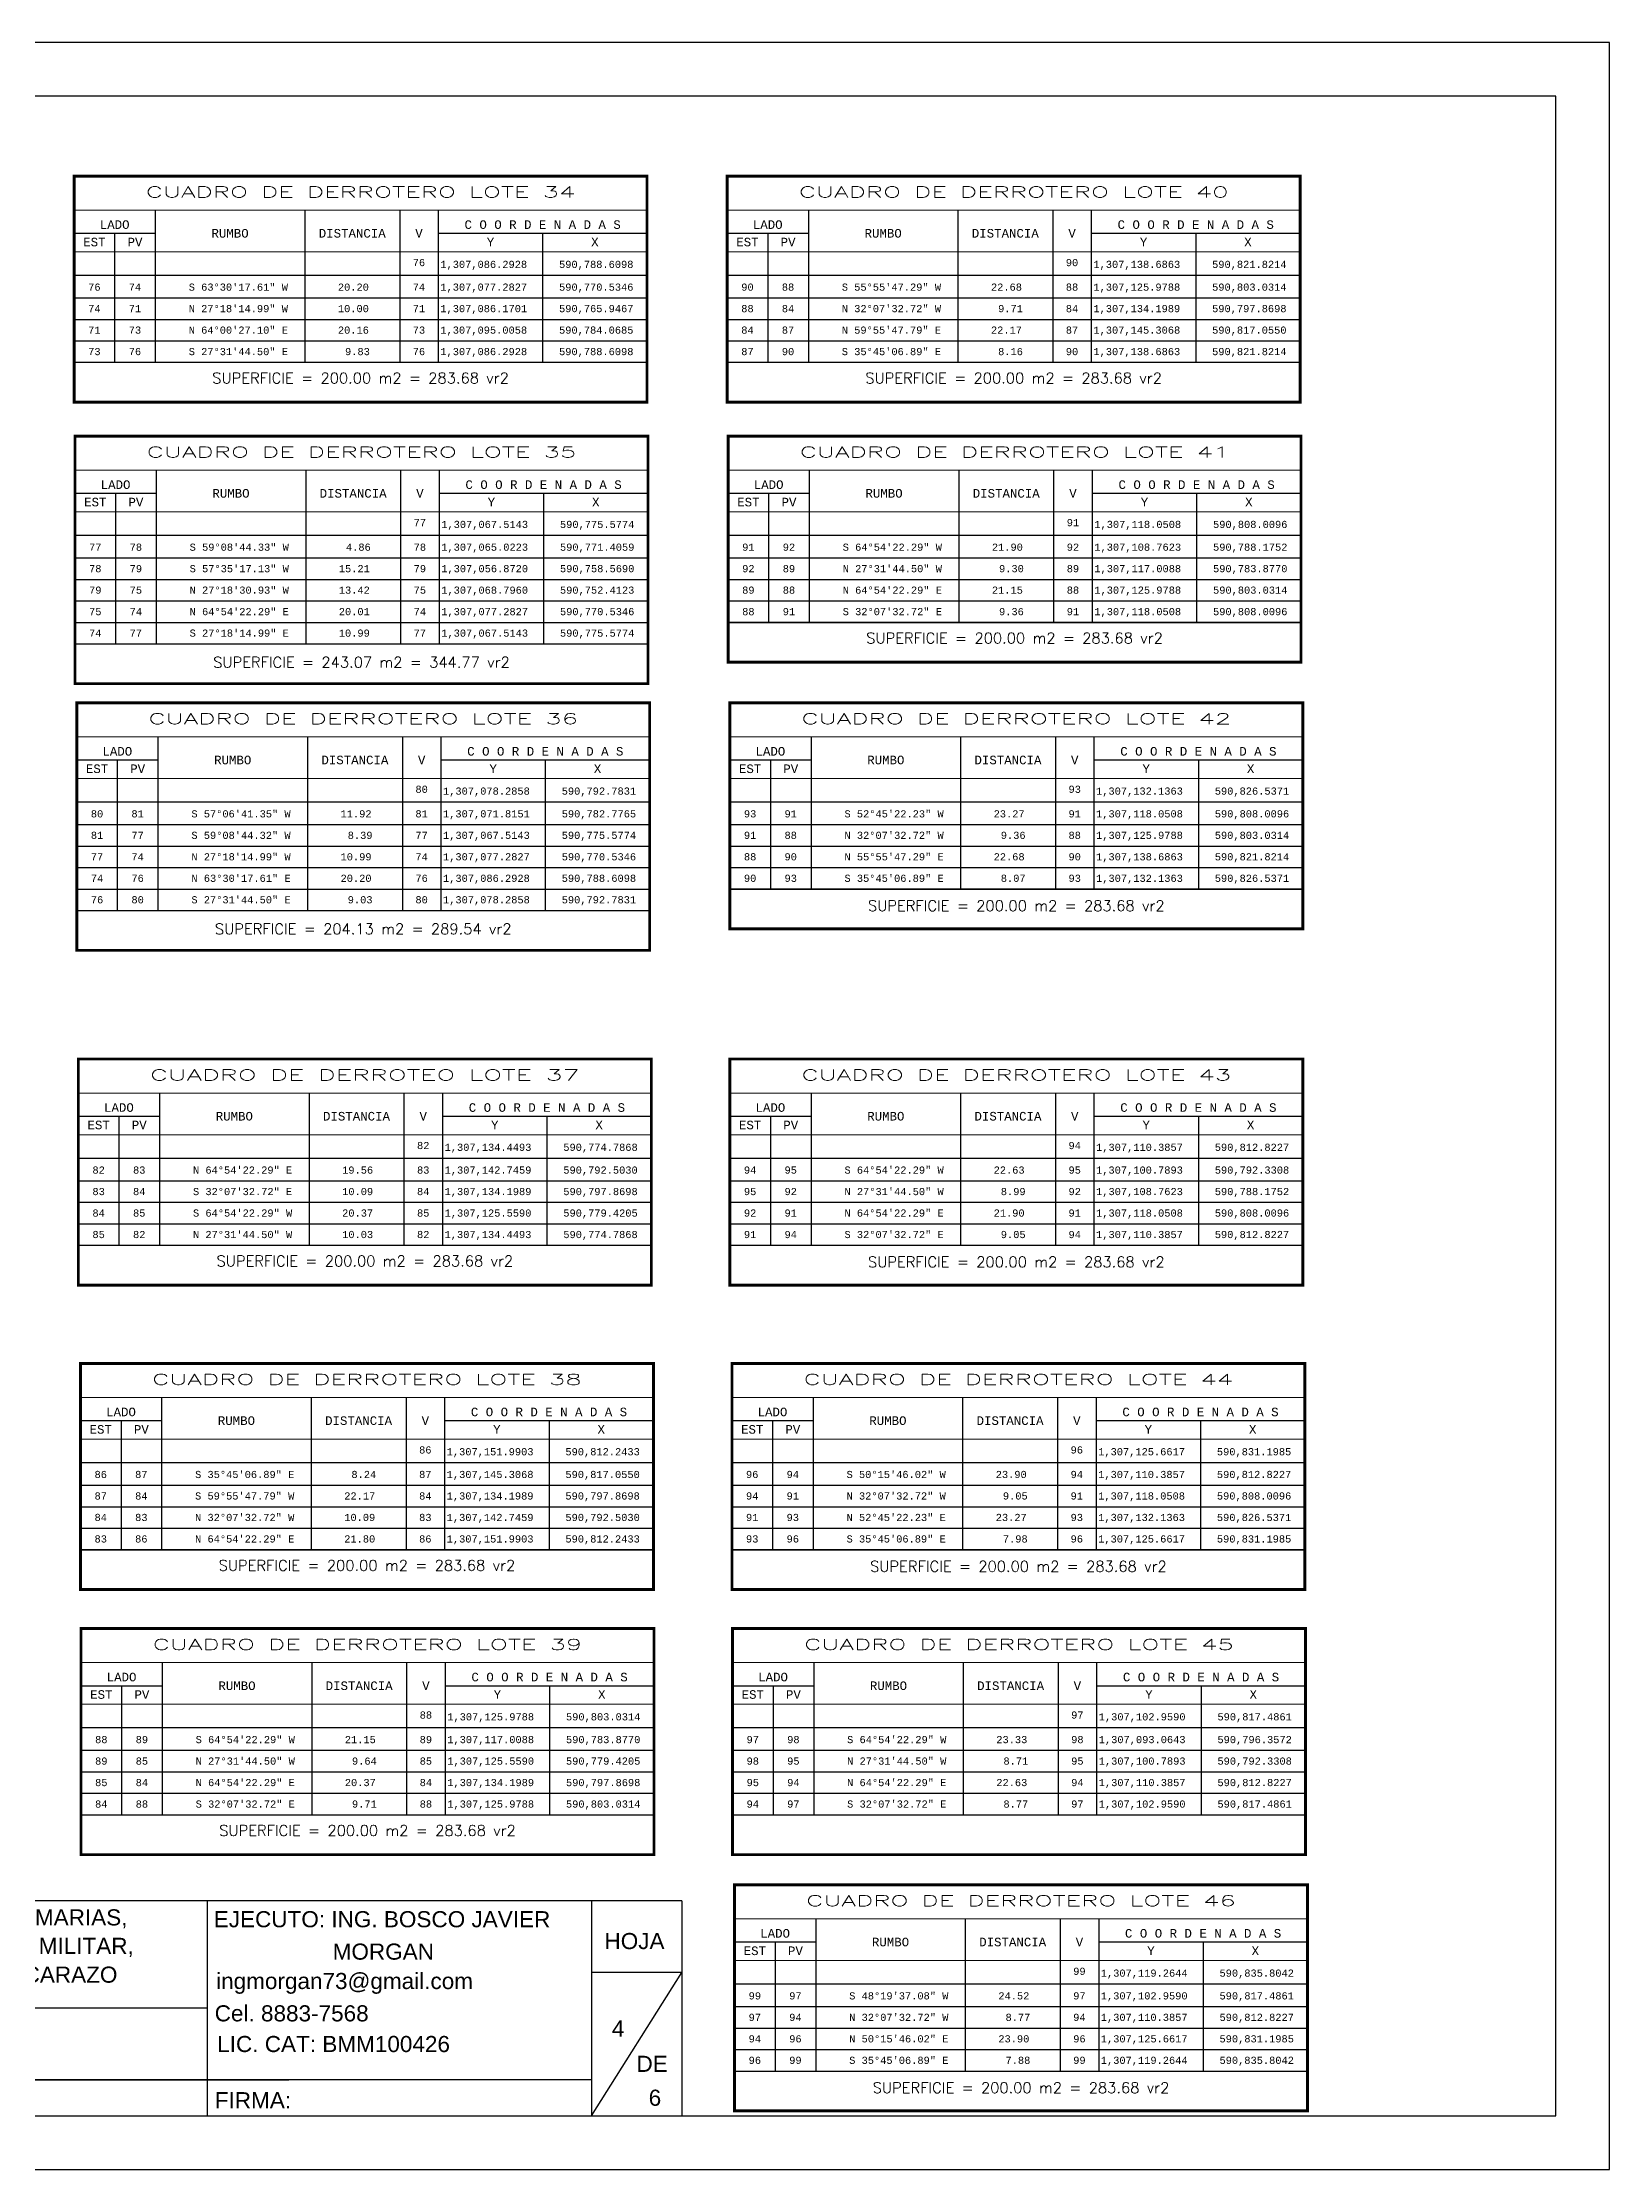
# Model space of a CAD drawing. Header units: millimetres. Extents: x 590482 to 595025, y 1306677 to 1308289.
# Drawn here: x 592711 to 593148, y 1306821 to 1307415 of the extents above; entities that cross this region are included whole.
import ezdxf
from ezdxf.enums import TextEntityAlignment as Align

# ---------------------------------------------------------------- set-up
doc = ezdxf.new("R2010")
doc.units = ezdxf.units.MM
for name, color, linetype in [('CAJETIN', 5, 'Continuous'), ('CIRCULO', 1, 'Continuous'), ('CVL_CUADCON', 1, 'Continuous'), ('CVL_CUADCON_LIN', 8, 'Continuous'), ('CVL_CUADCON_TIT', 1, 'Continuous'), ('CVL_CUADCON_TX', 2, 'Continuous'), ('poligono', 4, 'Continuous'), ('TEXTO 3', 2, 'Continuous')]:
    doc.layers.add(name, color=color, linetype=linetype)
doc.styles.add('HUECA1', font='hueca1.shx')
doc.styles.add('MONOTXT4', font='monotxt4.shx')
doc.styles.add('ROTULOS PI', font='arial.ttf', dxfattribs={"height": 3.5})

msp = doc.modelspace()

# ---------------------------------------------------------------- linework, layer by layer
msp.add_lwpolyline([(593148.302, 1307414.857), (592307.302, 1307414.857), (592307.302, 1306820.857), (593148.302, 1306820.857)], close=True)
at = {"layer": 'CAJETIN'}
msp.add_lwpolyline([(593133.302, 1307399.857), (592322.302, 1307399.857), (592322.302, 1306835.857), (593133.302, 1306835.857)], close=True, dxfattribs=at)
at = {"layer": 'CIRCULO'}
for p, q in [((592889.336, 1306875.857), (592864.137, 1306875.857)), ((592864.137, 1306835.857), (592889.336, 1306875.857)), ((592756.818, 1306865.857), (592571.87, 1306865.857)), ((592322.91, 1306845.857), (592779.591, 1306845.857)), ((592779.591, 1306845.857), (592397.367, 1306845.857)), ((592864.137, 1306845.857), (592779.591, 1306845.857))]:
    msp.add_line(p, q, dxfattribs=at)
at = {"layer": 'CVL_CUADCON', "color": 1, "linetype": 'Continuous', "const_width": 0.8, "flags": 128}
for points in [[(592719.684, 1307377.548), (592879.63, 1307377.548), (592879.63, 1307314.414), (592719.684, 1307314.414)], [(592902.001, 1307377.548), (593061.947, 1307377.548), (593061.947, 1307314.414), (592902.001, 1307314.414)], [(592719.939, 1307304.924), (592879.885, 1307304.924), (592879.885, 1307235.79), (592719.939, 1307235.79)], [(592902.256, 1307304.924), (593062.202, 1307304.924), (593062.202, 1307241.79), (592902.256, 1307241.79)], [(592720.429, 1307230.45), (592880.375, 1307230.45), (592880.375, 1307161.316), (592720.429, 1307161.316)], [(592902.746, 1307230.45), (593062.692, 1307230.45), (593062.692, 1307167.316), (592902.746, 1307167.316)], [(592720.873, 1307130.965), (592880.819, 1307130.965), (592880.819, 1307067.831), (592720.873, 1307067.831)], [(592902.746, 1307130.965), (593062.692, 1307130.965), (593062.692, 1307067.831), (592902.746, 1307067.831)], [(592721.458, 1307045.949), (592881.404, 1307045.949), (592881.404, 1306982.815), (592721.458, 1306982.815)], [(592903.331, 1307045.949), (593063.277, 1307045.949), (593063.277, 1306982.815), (592903.331, 1306982.815)], [(592721.616, 1306971.911), (592881.562, 1306971.911), (592881.562, 1306908.777), (592721.616, 1306908.777)], [(592903.489, 1306971.911), (593063.435, 1306971.911), (593063.435, 1306908.777), (592903.489, 1306908.777)], [(592904.063, 1306900.338), (593064.009, 1306900.338), (593064.009, 1306837.204), (592904.063, 1306837.204)]]:
    msp.add_lwpolyline(points, close=True, dxfattribs=at)
at = {"layer": 'CVL_CUADCON', "color": 1, "linetype": 'Continuous', "const_width": 0.3, "flags": 128}
for points in [[(592719.684, 1307368.05), (592879.63, 1307368.05)], [(592902.001, 1307368.05), (593061.947, 1307368.05)], [(592719.684, 1307356.414), (592879.63, 1307356.414)], [(592902.001, 1307356.414), (593061.947, 1307356.414)], [(592719.684, 1307325.548), (592879.63, 1307325.548)], [(592902.001, 1307325.548), (593061.947, 1307325.548)], [(592719.939, 1307295.426), (592879.885, 1307295.426)], [(592902.256, 1307295.426), (593062.202, 1307295.426)], [(592719.939, 1307283.79), (592879.885, 1307283.79)], [(592902.256, 1307283.79), (593062.202, 1307283.79)], [(592902.256, 1307252.924), (593062.202, 1307252.924)], [(592719.939, 1307246.924), (592879.885, 1307246.924)], [(592720.429, 1307220.952), (592880.375, 1307220.952)], [(592902.746, 1307220.952), (593062.692, 1307220.952)], [(592720.429, 1307209.316), (592880.375, 1307209.316)], [(592902.746, 1307209.316), (593062.692, 1307209.316)], [(592902.746, 1307178.45), (593062.692, 1307178.45)], [(592720.429, 1307172.45), (592880.375, 1307172.45)], [(592720.873, 1307121.467), (592880.819, 1307121.467)], [(592902.746, 1307121.467), (593062.692, 1307121.467)], [(592720.873, 1307109.831), (592880.819, 1307109.831)], [(592902.746, 1307109.831), (593062.692, 1307109.831)], [(592720.873, 1307078.965), (592880.819, 1307078.965)], [(592902.746, 1307078.965), (593062.692, 1307078.965)], [(592721.458, 1307036.451), (592881.404, 1307036.451)], [(592903.331, 1307036.451), (593063.277, 1307036.451)], [(592721.458, 1307024.815), (592881.404, 1307024.815)], [(592903.331, 1307024.815), (593063.277, 1307024.815)], [(592721.458, 1306993.949), (592881.404, 1306993.949)], [(592903.331, 1306993.949), (593063.277, 1306993.949)], [(592721.616, 1306962.413), (592881.562, 1306962.413)], [(592903.489, 1306962.413), (593063.435, 1306962.413)], [(592721.616, 1306950.777), (592881.562, 1306950.777)], [(592903.489, 1306950.777), (593063.435, 1306950.777)], [(592721.616, 1306919.911), (592881.562, 1306919.911)], [(592903.489, 1306919.911), (593063.435, 1306919.911)], [(592904.063, 1306890.84), (593064.009, 1306890.84)], [(592904.063, 1306879.204), (593064.009, 1306879.204)], [(592904.063, 1306848.338), (593064.009, 1306848.338)]]:
    msp.add_lwpolyline(points, dxfattribs=at)
at = {"layer": 'CVL_CUADCON_LIN', "color": 8, "linetype": 'Continuous'}
for p, q in [((592742.342, 1307368.05), (592742.342, 1307325.548)), ((592784.084, 1307368.05), (592784.084, 1307325.548)), ((592810.57, 1307368.05), (592810.57, 1307325.548)), ((592821.342, 1307368.05), (592821.342, 1307325.548)), ((592924.659, 1307368.05), (592924.659, 1307325.548)), ((592966.401, 1307368.05), (592966.401, 1307325.548)), ((592992.887, 1307368.05), (592992.887, 1307325.548)), ((593003.659, 1307368.05), (593003.659, 1307325.548)), ((592719.684, 1307361.594), (592742.342, 1307361.594)), ((592731.004, 1307361.594), (592731.004, 1307325.548)), ((592821.342, 1307361.594), (592879.63, 1307361.594)), ((592850.486, 1307361.594), (592850.486, 1307325.548)), ((592902.001, 1307361.594), (592924.659, 1307361.594)), ((592913.321, 1307361.594), (592913.321, 1307325.548)), ((593003.659, 1307361.594), (593061.947, 1307361.594)), ((593032.803, 1307361.594), (593032.803, 1307325.548)), ((592719.684, 1307349.904), (592879.63, 1307349.904)), ((592902.001, 1307349.904), (593061.947, 1307349.904)), ((592719.684, 1307343.548), (592879.63, 1307343.548)), ((592902.001, 1307343.548), (593061.947, 1307343.548)), ((592719.684, 1307337.548), (592879.63, 1307337.548)), ((592902.001, 1307337.548), (593061.947, 1307337.548)), ((592719.684, 1307331.548), (592879.63, 1307331.548)), ((592902.001, 1307331.548), (593061.947, 1307331.548)), ((592719.684, 1307325.548), (592879.63, 1307325.548)), ((592902.001, 1307325.548), (593061.947, 1307325.548)), ((592742.597, 1307295.426), (592742.597, 1307246.924)), ((592784.339, 1307295.426), (592784.339, 1307246.924)), ((592810.825, 1307295.426), (592810.825, 1307246.924)), ((592821.597, 1307295.426), (592821.597, 1307246.924)), ((592924.914, 1307295.426), (592924.914, 1307252.924)), ((592966.656, 1307295.426), (592966.656, 1307252.924)), ((592993.142, 1307295.426), (592993.142, 1307252.924)), ((593003.914, 1307295.426), (593003.914, 1307252.924)), ((592719.939, 1307288.97), (592742.597, 1307288.97)), ((592731.259, 1307288.97), (592731.259, 1307246.924)), ((592821.597, 1307288.97), (592879.885, 1307288.97)), ((592850.741, 1307288.97), (592850.741, 1307246.924)), ((592902.256, 1307288.97), (592924.914, 1307288.97)), ((592913.576, 1307288.97), (592913.576, 1307252.924)), ((593003.914, 1307288.97), (593062.202, 1307288.97)), ((593033.058, 1307288.97), (593033.058, 1307252.924)), ((592719.939, 1307277.28), (592879.885, 1307277.28)), ((592902.256, 1307277.28), (593062.202, 1307277.28)), ((592719.939, 1307270.924), (592879.885, 1307270.924)), ((592902.256, 1307270.924), (593062.202, 1307270.924)), ((592719.939, 1307264.924), (592879.885, 1307264.924)), ((592902.256, 1307264.924), (593062.202, 1307264.924)), ((592719.939, 1307258.924), (592879.885, 1307258.924)), ((592902.256, 1307258.924), (593062.202, 1307258.924)), ((592719.939, 1307252.924), (592879.885, 1307252.924)), ((592902.256, 1307252.924), (593062.202, 1307252.924)), ((592719.939, 1307246.924), (592879.885, 1307246.924)), ((592743.087, 1307220.952), (592743.087, 1307172.45)), ((592784.829, 1307220.952), (592784.829, 1307172.45)), ((592811.315, 1307220.952), (592811.315, 1307172.45)), ((592822.087, 1307220.952), (592822.087, 1307172.45)), ((592925.404, 1307220.952), (592925.404, 1307178.45)), ((592967.146, 1307220.952), (592967.146, 1307178.45)), ((592993.632, 1307220.952), (592993.632, 1307178.45)), ((593004.404, 1307220.952), (593004.404, 1307178.45)), ((592720.429, 1307214.496), (592743.087, 1307214.496)), ((592731.749, 1307214.496), (592731.749, 1307172.45)), ((592822.087, 1307214.496), (592880.375, 1307214.496)), ((592851.231, 1307214.496), (592851.231, 1307172.45)), ((592902.746, 1307214.496), (592925.404, 1307214.496)), ((592914.066, 1307214.496), (592914.066, 1307178.45)), ((593004.404, 1307214.496), (593062.692, 1307214.496)), ((593033.548, 1307214.496), (593033.548, 1307178.45)), ((592720.429, 1307202.806), (592880.375, 1307202.806)), ((592902.746, 1307202.806), (593062.692, 1307202.806)), ((592720.429, 1307196.45), (592880.375, 1307196.45)), ((592902.746, 1307196.45), (593062.692, 1307196.45)), ((592720.429, 1307190.45), (592880.375, 1307190.45)), ((592902.746, 1307190.45), (593062.692, 1307190.45)), ((592720.429, 1307184.45), (592880.375, 1307184.45)), ((592902.746, 1307184.45), (593062.692, 1307184.45)), ((592720.429, 1307178.45), (592880.375, 1307178.45)), ((592902.746, 1307178.45), (593062.692, 1307178.45)), ((592720.429, 1307172.45), (592880.375, 1307172.45)), ((592743.531, 1307121.467), (592743.531, 1307078.965)), ((592785.273, 1307121.467), (592785.273, 1307078.965)), ((592811.759, 1307121.467), (592811.759, 1307078.965)), ((592822.531, 1307121.467), (592822.531, 1307078.965)), ((592925.404, 1307121.467), (592925.404, 1307078.965)), ((592967.146, 1307121.467), (592967.146, 1307078.965)), ((592993.632, 1307121.467), (592993.632, 1307078.965)), ((593004.404, 1307121.467), (593004.404, 1307078.965)), ((592720.873, 1307115.011), (592743.531, 1307115.011)), ((592732.193, 1307115.011), (592732.193, 1307078.965)), ((592822.531, 1307115.011), (592880.819, 1307115.011)), ((592851.675, 1307115.011), (592851.675, 1307078.965)), ((592902.746, 1307115.011), (592925.404, 1307115.011)), ((592914.066, 1307115.011), (592914.066, 1307078.965)), ((593004.404, 1307115.011), (593062.692, 1307115.011)), ((593033.548, 1307115.011), (593033.548, 1307078.965)), ((592720.873, 1307103.321), (592880.819, 1307103.321)), ((592902.746, 1307103.321), (593062.692, 1307103.321)), ((592720.873, 1307096.965), (592880.819, 1307096.965)), ((592902.746, 1307096.965), (593062.692, 1307096.965)), ((592720.873, 1307090.965), (592880.819, 1307090.965)), ((592902.746, 1307090.965), (593062.692, 1307090.965)), ((592720.873, 1307084.965), (592880.819, 1307084.965)), ((592902.746, 1307084.965), (593062.692, 1307084.965)), ((592720.873, 1307078.965), (592880.819, 1307078.965)), ((592902.746, 1307078.965), (593062.692, 1307078.965)), ((592744.116, 1307036.451), (592744.116, 1306993.949)), ((592785.858, 1307036.451), (592785.858, 1306993.949)), ((592812.344, 1307036.451), (592812.344, 1306993.949)), ((592823.116, 1307036.451), (592823.116, 1306993.949)), ((592925.989, 1307036.451), (592925.989, 1306993.949)), ((592967.731, 1307036.451), (592967.731, 1306993.949)), ((592994.217, 1307036.451), (592994.217, 1306993.949)), ((593004.989, 1307036.451), (593004.989, 1306993.949)), ((592721.458, 1307029.995), (592744.116, 1307029.995)), ((592732.778, 1307029.995), (592732.778, 1306993.949)), ((592823.116, 1307029.995), (592881.404, 1307029.995)), ((592852.26, 1307029.995), (592852.26, 1306993.949)), ((592903.331, 1307029.995), (592925.989, 1307029.995)), ((592914.651, 1307029.995), (592914.651, 1306993.949)), ((593004.989, 1307029.995), (593063.277, 1307029.995)), ((593034.133, 1307029.995), (593034.133, 1306993.949)), ((592721.458, 1307018.305), (592881.404, 1307018.305)), ((592903.331, 1307018.305), (593063.277, 1307018.305)), ((592721.458, 1307011.949), (592881.404, 1307011.949)), ((592903.331, 1307011.949), (593063.277, 1307011.949)), ((592721.458, 1307005.949), (592881.404, 1307005.949)), ((592903.331, 1307005.949), (593063.277, 1307005.949)), ((592721.458, 1306999.949), (592881.404, 1306999.949)), ((592903.331, 1306999.949), (593063.277, 1306999.949)), ((592721.458, 1306993.949), (592881.404, 1306993.949)), ((592903.331, 1306993.949), (593063.277, 1306993.949)), ((592744.274, 1306962.413), (592744.274, 1306919.911)), ((592786.016, 1306962.413), (592786.016, 1306919.911)), ((592812.502, 1306962.413), (592812.502, 1306919.911)), ((592823.274, 1306962.413), (592823.274, 1306919.911)), ((592926.147, 1306962.413), (592926.147, 1306919.911)), ((592967.889, 1306962.413), (592967.889, 1306919.911)), ((592994.375, 1306962.413), (592994.375, 1306919.911)), ((593005.147, 1306962.413), (593005.147, 1306919.911)), ((592721.616, 1306955.957), (592744.274, 1306955.957)), ((592732.936, 1306955.957), (592732.936, 1306919.911)), ((592823.274, 1306955.957), (592881.562, 1306955.957)), ((592852.418, 1306955.957), (592852.418, 1306919.911)), ((592903.489, 1306955.957), (592926.147, 1306955.957)), ((592914.809, 1306955.957), (592914.809, 1306919.911)), ((593005.147, 1306955.957), (593063.435, 1306955.957)), ((593034.291, 1306955.957), (593034.291, 1306919.911)), ((592721.616, 1306944.267), (592881.562, 1306944.267)), ((592903.489, 1306944.267), (593063.435, 1306944.267)), ((592721.616, 1306937.911), (592881.562, 1306937.911)), ((592903.489, 1306937.911), (593063.435, 1306937.911)), ((592721.616, 1306931.911), (592881.562, 1306931.911)), ((592903.489, 1306931.911), (593063.435, 1306931.911)), ((592721.616, 1306925.911), (592881.562, 1306925.911)), ((592903.489, 1306925.911), (593063.435, 1306925.911)), ((592721.616, 1306919.911), (592881.562, 1306919.911)), ((592903.489, 1306919.911), (593063.435, 1306919.911)), ((592926.721, 1306890.84), (592926.721, 1306848.338)), ((592968.463, 1306890.84), (592968.463, 1306848.338)), ((592994.949, 1306890.84), (592994.949, 1306848.338)), ((593005.721, 1306890.84), (593005.721, 1306848.338)), ((592904.063, 1306884.384), (592926.721, 1306884.384)), ((592915.383, 1306884.384), (592915.383, 1306848.338)), ((593005.721, 1306884.384), (593064.009, 1306884.384)), ((593034.865, 1306884.384), (593034.865, 1306848.338)), ((592904.063, 1306872.694), (593064.009, 1306872.694)), ((592904.063, 1306866.338), (593064.009, 1306866.338)), ((592904.063, 1306860.338), (593064.009, 1306860.338)), ((592904.063, 1306854.338), (593064.009, 1306854.338)), ((592904.063, 1306848.338), (593064.009, 1306848.338))]:
    msp.add_line(p, q, dxfattribs=at)
at = {"layer": 'poligono'}
for p, q in [((592889.336, 1306895.857), (592322.302, 1306895.857)), ((592756.818, 1306895.857), (592756.818, 1306835.857)), ((592864.137, 1306895.857), (592864.137, 1306835.857)), ((592889.336, 1306895.857), (592889.336, 1306835.857))]:
    msp.add_line(p, q, dxfattribs=at)

# ---------------------------------------------------------------- texts
at = {"layer": 'CVL_CUADCON_TIT', "color": 1, "style": 'HUECA1'}
for s, width, p, p2 in [('CUADRO DE DERROTERO LOTE 34', 1.458033, (592739.684, 1307371.608), (592859.63, 1307371.608)), ('CUADRO DE DERROTERO LOTE 40', 1.448622, (592922.001, 1307371.608), (593041.947, 1307371.608)), ('CUADRO DE DERROTERO LOTE 35', 1.458458, (592739.939, 1307298.984), (592859.885, 1307298.984)), ('CUADRO DE DERROTERO LOTE 41', 1.481672, (592922.256, 1307298.984), (593042.202, 1307298.984)), ('CUADRO DE DERROTERO LOTE 36', 1.463061, (592740.429, 1307224.51), (592860.375, 1307224.51)), ('CUADRO DE DERROTERO LOTE 42', 1.456651, (592922.746, 1307224.51), (593042.692, 1307224.51)), ('CUADRO DE DERROTEO LOTE 37', 1.519506, (592740.873, 1307125.025), (592860.819, 1307125.025)), ('CUADRO DE DERROTERO LOTE 43', 1.458007, (592922.746, 1307125.025), (593042.692, 1307125.025)), ('CUADRO DE DERROTERO LOTE 38', 1.459526, (592741.458, 1307040.009), (592861.404, 1307040.009)), ('CUADRO DE DERROTERO LOTE 44', 1.454717, (592923.331, 1307040.009), (593043.277, 1307040.009)), ('CUADRO DE DERROTERO LOTE 39', 1.463417, (592741.616, 1306965.971), (592861.562, 1306965.971)), ('CUADRO DE DERROTERO LOTE 45', 1.455141, (592923.489, 1306965.971), (593043.435, 1306965.971)), ('CUADRO DE DERROTERO LOTE 46', 1.459723, (592924.063, 1306894.398), (593044.009, 1306894.398))]:
    msp.add_text(s, height=3, dxfattribs=dict(at, width=width)).set_placement(p, p2, align=Align.FIT)
at = {"layer": 'CVL_CUADCON_TIT', "color": 1, "style": 'MONOTXT4'}
for s, p in [('LADO', (592731.004, 1307362.812)), ('C O O R D E N A D A S', (592850.484, 1307362.812)), ('LADO', (592913.321, 1307362.812)), ('C O O R D E N A D A S', (593032.801, 1307362.812)), ('EST', (592725.344, 1307357.94)), ('PV', (592736.684, 1307357.94)), ('Y', (592835.924, 1307357.94)), ('X', (592865.064, 1307357.94)), ('EST', (592907.661, 1307357.94)), ('PV', (592919.001, 1307357.94)), ('Y', (593018.241, 1307357.94)), ('X', (593047.381, 1307357.94)), ('EST', (592725.599, 1307285.316)), ('LADO', (592731.259, 1307290.188)), ('PV', (592736.939, 1307285.316)), ('C O O R D E N A D A S', (592850.739, 1307290.188)), ('Y', (592836.179, 1307285.316)), ('X', (592865.319, 1307285.316)), ('EST', (592907.916, 1307285.316)), ('LADO', (592913.576, 1307290.188)), ('PV', (592919.256, 1307285.316)), ('C O O R D E N A D A S', (593033.056, 1307290.188)), ('Y', (593018.496, 1307285.316)), ('X', (593047.636, 1307285.316)), ('LADO', (592731.749, 1307215.714)), ('C O O R D E N A D A S', (592851.229, 1307215.714)), ('LADO', (592914.066, 1307215.714)), ('C O O R D E N A D A S', (593033.546, 1307215.714)), ('EST', (592726.089, 1307210.842)), ('PV', (592737.429, 1307210.842)), ('Y', (592836.669, 1307210.842)), ('X', (592865.809, 1307210.842)), ('EST', (592908.406, 1307210.842)), ('PV', (592919.746, 1307210.842)), ('Y', (593018.986, 1307210.842)), ('X', (593048.126, 1307210.842)), ('LADO', (592732.193, 1307116.229)), ('C O O R D E N A D A S', (592851.673, 1307116.229)), ('LADO', (592914.066, 1307116.229)), ('C O O R D E N A D A S', (593033.546, 1307116.229)), ('EST', (592726.533, 1307111.357)), ('PV', (592737.873, 1307111.357)), ('Y', (592837.113, 1307111.357)), ('X', (592866.253, 1307111.357)), ('EST', (592908.406, 1307111.357)), ('PV', (592919.746, 1307111.357)), ('Y', (593018.986, 1307111.357)), ('X', (593048.126, 1307111.357)), ('LADO', (592732.778, 1307031.213)), ('C O O R D E N A D A S', (592852.258, 1307031.213)), ('LADO', (592914.651, 1307031.213)), ('C O O R D E N A D A S', (593034.131, 1307031.213)), ('EST', (592727.118, 1307026.341)), ('PV', (592738.458, 1307026.341)), ('Y', (592837.698, 1307026.341)), ('X', (592866.838, 1307026.341)), ('EST', (592908.991, 1307026.341)), ('PV', (592920.331, 1307026.341)), ('Y', (593019.571, 1307026.341)), ('X', (593048.711, 1307026.341)), ('EST', (592727.276, 1306952.303)), ('LADO', (592732.936, 1306957.175)), ('PV', (592738.616, 1306952.303)), ('C O O R D E N A D A S', (592852.416, 1306957.175)), ('Y', (592837.856, 1306952.303)), ('X', (592866.996, 1306952.303)), ('EST', (592909.149, 1306952.303)), ('LADO', (592914.809, 1306957.175)), ('PV', (592920.489, 1306952.303)), ('C O O R D E N A D A S', (593034.289, 1306957.175)), ('Y', (593019.729, 1306952.303)), ('X', (593048.869, 1306952.303)), ('EST', (592909.723, 1306880.73)), ('LADO', (592915.383, 1306885.602)), ('C O O R D E N A D A S', (593034.863, 1306885.602)), ('PV', (592921.063, 1306880.73)), ('Y', (593020.303, 1306880.73)), ('X', (593049.443, 1306880.73))]:
    msp.add_text(s, height=2.4, dxfattribs=at).set_placement(p, align=Align.CENTER)
at = {"layer": 'CVL_CUADCON_TIT', "color": 1}
for s, height, style, p in [('RUMBO', 2.4, 'MONOTXT4', (592763.224, 1307361.588)), ('DISTANCIA', 2.4, 'MONOTXT4', (592797.324, 1307361.588)), ('V', 2.4, 'MONOTXT4', (592815.964, 1307361.588)), ('RUMBO', 2.4, 'MONOTXT4', (592945.541, 1307361.588)), ('DISTANCIA', 2.4, 'MONOTXT4', (592979.641, 1307361.588)), ('V', 2.4, 'MONOTXT4', (592998.281, 1307361.588)), ('SUPERFICIE = 200.00 m2 = 283.68 vr2', 3, 'HUECA1', (592799.657, 1307321.15)), ('SUPERFICIE = 200.00 m2 = 283.68 vr2', 3, 'HUECA1', (592981.974, 1307321.15)), ('RUMBO', 2.4, 'MONOTXT4', (592763.479, 1307288.964)), ('DISTANCIA', 2.4, 'MONOTXT4', (592797.579, 1307288.964)), ('V', 2.4, 'MONOTXT4', (592816.219, 1307288.964)), ('RUMBO', 2.4, 'MONOTXT4', (592945.796, 1307288.964)), ('DISTANCIA', 2.4, 'MONOTXT4', (592979.896, 1307288.964)), ('V', 2.4, 'MONOTXT4', (592998.536, 1307288.964)), ('SUPERFICIE = 200.00 m2 = 283.68 vr2', 3, 'HUECA1', (592982.229, 1307248.526)), ('SUPERFICIE = 243.07 m2 = 344.77 vr2', 3, 'HUECA1', (592799.912, 1307241.79)), ('RUMBO', 2.4, 'MONOTXT4', (592763.969, 1307214.49)), ('DISTANCIA', 2.4, 'MONOTXT4', (592798.069, 1307214.49)), ('V', 2.4, 'MONOTXT4', (592816.709, 1307214.49)), ('RUMBO', 2.4, 'MONOTXT4', (592946.286, 1307214.49)), ('DISTANCIA', 2.4, 'MONOTXT4', (592980.386, 1307214.49)), ('V', 2.4, 'MONOTXT4', (592999.026, 1307214.49)), ('SUPERFICIE = 200.00 m2 = 283.68 vr2', 3, 'HUECA1', (592982.719, 1307173.789)), ('SUPERFICIE = 204.13 m2 = 289.54 vr2', 3, 'HUECA1', (592800.402, 1307167.316)), ('RUMBO', 2.4, 'MONOTXT4', (592764.413, 1307115.005)), ('DISTANCIA', 2.4, 'MONOTXT4', (592798.513, 1307115.005)), ('V', 2.4, 'MONOTXT4', (592817.153, 1307115.005)), ('RUMBO', 2.4, 'MONOTXT4', (592946.286, 1307115.005)), ('DISTANCIA', 2.4, 'MONOTXT4', (592980.386, 1307115.005)), ('V', 2.4, 'MONOTXT4', (592999.026, 1307115.005)), ('SUPERFICIE = 200.00 m2 = 283.68 vr2', 3, 'HUECA1', (592800.846, 1307074.567)), ('SUPERFICIE = 200.00 m2 = 283.68 vr2', 3, 'HUECA1', (592982.719, 1307074.304)), ('RUMBO', 2.4, 'MONOTXT4', (592764.998, 1307029.989)), ('DISTANCIA', 2.4, 'MONOTXT4', (592799.098, 1307029.989)), ('V', 2.4, 'MONOTXT4', (592817.738, 1307029.989)), ('RUMBO', 2.4, 'MONOTXT4', (592946.871, 1307029.989)), ('DISTANCIA', 2.4, 'MONOTXT4', (592980.971, 1307029.989)), ('V', 2.4, 'MONOTXT4', (592999.611, 1307029.989)), ('SUPERFICIE = 200.00 m2 = 283.68 vr2', 3, 'HUECA1', (592801.431, 1306989.552)), ('SUPERFICIE = 200.00 m2 = 283.68 vr2', 3, 'HUECA1', (592983.304, 1306989.288)), ('RUMBO', 2.4, 'MONOTXT4', (592765.156, 1306955.951)), ('DISTANCIA', 2.4, 'MONOTXT4', (592799.256, 1306955.951)), ('V', 2.4, 'MONOTXT4', (592817.896, 1306955.951)), ('RUMBO', 2.4, 'MONOTXT4', (592947.029, 1306955.951)), ('DISTANCIA', 2.4, 'MONOTXT4', (592981.129, 1306955.951)), ('V', 2.4, 'MONOTXT4', (592999.769, 1306955.951)), ('SUPERFICIE = 200.00 m2 = 283.68 vr2', 3, 'HUECA1', (592801.589, 1306915.514)), ('RUMBO', 2.4, 'MONOTXT4', (592947.603, 1306884.378)), ('DISTANCIA', 2.4, 'MONOTXT4', (592981.703, 1306884.378)), ('V', 2.4, 'MONOTXT4', (593000.343, 1306884.378)), ('SUPERFICIE = 200.00 m2 = 283.68 vr2', 3, 'HUECA1', (592984.036, 1306843.677))]:
    msp.add_text(s, height=height, dxfattribs=dict(at, style=style)).set_placement(p, align=Align.MIDDLE)
at = {"layer": 'CVL_CUADCON_TX', "color": 2, "style": 'MONOTXT4'}
for s, p in [('76', (592815.956, 1307352.404)), ('90', (592998.273, 1307352.404)), ('76', (592725.344, 1307345.548)), ('74', (592736.673, 1307345.548)), ('74', (592815.956, 1307345.548)), ('90', (592907.661, 1307345.548)), ('88', (592918.99, 1307345.548)), ('88', (592998.273, 1307345.548)), ('74', (592725.344, 1307339.548)), ('71', (592736.673, 1307339.548)), ('71', (592815.956, 1307339.548)), ('88', (592907.661, 1307339.548)), ('84', (592918.99, 1307339.548)), ('84', (592998.273, 1307339.548)), ('71', (592725.344, 1307333.548)), ('73', (592736.673, 1307333.548)), ('73', (592815.956, 1307333.548)), ('84', (592907.661, 1307333.548)), ('87', (592918.99, 1307333.548)), ('87', (592998.273, 1307333.548)), ('73', (592725.344, 1307327.548)), ('76', (592736.673, 1307327.548)), ('76', (592815.956, 1307327.548)), ('87', (592907.661, 1307327.548)), ('90', (592918.99, 1307327.548)), ('90', (592998.273, 1307327.548)), ('77', (592816.211, 1307279.78)), ('91', (592998.528, 1307279.78)), ('77', (592725.599, 1307272.924)), ('78', (592736.928, 1307272.924)), ('78', (592816.211, 1307272.924)), ('91', (592907.916, 1307272.924)), ('92', (592919.245, 1307272.924)), ('92', (592998.528, 1307272.924)), ('78', (592725.599, 1307266.924)), ('79', (592736.928, 1307266.924)), ('79', (592816.211, 1307266.924)), ('92', (592907.916, 1307266.924)), ('89', (592919.245, 1307266.924)), ('89', (592998.528, 1307266.924)), ('79', (592725.599, 1307260.924)), ('75', (592736.928, 1307260.924)), ('75', (592816.211, 1307260.924)), ('89', (592907.916, 1307260.924)), ('88', (592919.245, 1307260.924)), ('88', (592998.528, 1307260.924)), ('75', (592725.599, 1307254.924)), ('74', (592736.928, 1307254.924)), ('74', (592816.211, 1307254.924)), ('88', (592907.916, 1307254.924)), ('91', (592919.245, 1307254.924)), ('91', (592998.528, 1307254.924)), ('74', (592725.599, 1307248.924)), ('77', (592736.928, 1307248.924)), ('77', (592816.211, 1307248.924)), ('80', (592816.701, 1307205.306)), ('93', (592999.018, 1307205.306)), ('80', (592726.089, 1307198.45)), ('81', (592737.418, 1307198.45)), ('81', (592816.701, 1307198.45)), ('93', (592908.406, 1307198.45)), ('91', (592919.735, 1307198.45)), ('91', (592999.018, 1307198.45)), ('81', (592726.089, 1307192.45)), ('77', (592737.418, 1307192.45)), ('77', (592816.701, 1307192.45)), ('91', (592908.406, 1307192.45)), ('88', (592919.735, 1307192.45)), ('88', (592999.018, 1307192.45)), ('77', (592726.089, 1307186.45)), ('74', (592737.418, 1307186.45)), ('74', (592816.701, 1307186.45)), ('88', (592908.406, 1307186.45)), ('90', (592919.735, 1307186.45)), ('90', (592999.018, 1307186.45)), ('74', (592726.089, 1307180.45)), ('76', (592737.418, 1307180.45)), ('76', (592816.701, 1307180.45)), ('90', (592908.406, 1307180.45)), ('93', (592919.735, 1307180.45)), ('93', (592999.018, 1307180.45)), ('76', (592726.089, 1307174.45)), ('80', (592737.418, 1307174.45)), ('80', (592816.701, 1307174.45)), ('82', (592817.145, 1307105.821)), ('94', (592999.018, 1307105.821)), ('82', (592726.533, 1307098.965)), ('83', (592737.862, 1307098.965)), ('83', (592817.145, 1307098.965)), ('94', (592908.406, 1307098.965)), ('95', (592919.735, 1307098.965)), ('95', (592999.018, 1307098.965)), ('83', (592726.533, 1307092.965)), ('84', (592737.862, 1307092.965)), ('84', (592817.145, 1307092.965)), ('95', (592908.406, 1307092.965)), ('92', (592919.735, 1307092.965)), ('92', (592999.018, 1307092.965)), ('84', (592726.533, 1307086.965)), ('85', (592737.862, 1307086.965)), ('85', (592817.145, 1307086.965)), ('92', (592908.406, 1307086.965)), ('91', (592919.735, 1307086.965)), ('91', (592999.018, 1307086.965)), ('85', (592726.533, 1307080.965)), ('82', (592737.862, 1307080.965)), ('82', (592817.145, 1307080.965)), ('91', (592908.406, 1307080.965)), ('94', (592919.735, 1307080.965)), ('94', (592999.018, 1307080.965)), ('86', (592817.73, 1307020.805)), ('96', (592999.603, 1307020.805)), ('86', (592727.118, 1307013.949)), ('87', (592738.447, 1307013.949)), ('87', (592817.73, 1307013.949)), ('96', (592908.991, 1307013.949)), ('94', (592920.32, 1307013.949)), ('94', (592999.603, 1307013.949)), ('87', (592727.118, 1307007.949)), ('84', (592738.447, 1307007.949)), ('84', (592817.73, 1307007.949)), ('94', (592908.991, 1307007.949)), ('91', (592920.32, 1307007.949)), ('91', (592999.603, 1307007.949)), ('84', (592727.118, 1307001.949)), ('83', (592738.447, 1307001.949)), ('83', (592817.73, 1307001.949)), ('91', (592908.991, 1307001.949)), ('93', (592920.32, 1307001.949)), ('93', (592999.603, 1307001.949)), ('83', (592727.118, 1306995.949)), ('86', (592738.447, 1306995.949)), ('86', (592817.73, 1306995.949)), ('93', (592908.991, 1306995.949)), ('96', (592920.32, 1306995.949)), ('96', (592999.603, 1306995.949)), ('88', (592817.888, 1306946.767)), ('97', (592999.761, 1306946.767)), ('88', (592727.276, 1306939.911)), ('89', (592738.605, 1306939.911)), ('89', (592817.888, 1306939.911)), ('97', (592909.149, 1306939.911)), ('98', (592920.478, 1306939.911)), ('98', (592999.761, 1306939.911)), ('89', (592727.276, 1306933.911)), ('85', (592738.605, 1306933.911)), ('85', (592817.888, 1306933.911)), ('98', (592909.149, 1306933.911)), ('95', (592920.478, 1306933.911)), ('95', (592999.761, 1306933.911)), ('85', (592727.276, 1306927.911)), ('84', (592738.605, 1306927.911)), ('84', (592817.888, 1306927.911)), ('95', (592909.149, 1306927.911)), ('94', (592920.478, 1306927.911)), ('94', (592999.761, 1306927.911)), ('84', (592727.276, 1306921.911)), ('88', (592738.605, 1306921.911)), ('88', (592817.888, 1306921.911)), ('94', (592909.149, 1306921.911)), ('97', (592920.478, 1306921.911)), ('97', (592999.761, 1306921.911)), ('99', (593000.335, 1306875.194)), ('99', (592909.723, 1306868.338)), ('97', (592921.052, 1306868.338)), ('97', (593000.335, 1306868.338)), ('97', (592909.723, 1306862.338)), ('94', (592921.052, 1306862.338)), ('94', (593000.335, 1306862.338)), ('94', (592909.723, 1306856.338)), ('96', (592921.052, 1306856.338)), ('96', (593000.335, 1306856.338)), ('96', (592909.723, 1306850.338)), ('99', (592921.052, 1306850.338)), ('99', (593000.335, 1306850.338))]:
    msp.add_text(s, height=2, dxfattribs=at).set_placement(p, align=Align.CENTER)
for s, p in [('1,307,086.2928', (592821.924, 1307351.904)), ('590,788.6098', (592855.064, 1307351.904)), ('1,307,138.6863', (593004.241, 1307351.904)), ('590,821.8214', (593037.381, 1307351.904)), ('S 63%%d30\'17.61" W', (592751.684, 1307345.548)), ('20.20', (592793.324, 1307345.548)), ('1,307,077.2827', (592821.924, 1307345.548)), ('590,770.5346', (592855.064, 1307345.548)), ('S 55%%d55\'47.29" W', (592934.001, 1307345.548)), ('22.68', (592975.641, 1307345.548)), ('1,307,125.9788', (593004.241, 1307345.548)), ('590,803.0314', (593037.381, 1307345.548)), ('N 27%%d18\'14.99" W', (592751.684, 1307339.548)), ('10.00', (592793.324, 1307339.548)), ('1,307,086.1701', (592821.924, 1307339.548)), ('590,765.9467', (592855.064, 1307339.548)), ('N 32%%d07\'32.72" W', (592934.001, 1307339.548)), ('9.71', (592977.641, 1307339.548)), ('1,307,134.1989', (593004.241, 1307339.548)), ('590,797.8698', (593037.381, 1307339.548)), ('N 64%%d00\'27.10" E', (592751.684, 1307333.548)), ('20.16', (592793.324, 1307333.548)), ('1,307,095.0058', (592821.924, 1307333.548)), ('590,784.0685', (592855.064, 1307333.548)), ('N 59%%d55\'47.79" E', (592934.001, 1307333.548)), ('22.17', (592975.641, 1307333.548)), ('1,307,145.3068', (593004.241, 1307333.548)), ('590,817.0550', (593037.381, 1307333.548)), ('S 27%%d31\'44.50" E', (592751.684, 1307327.548)), ('9.83', (592795.324, 1307327.548)), ('1,307,086.2928', (592821.924, 1307327.548)), ('590,788.6098', (592855.064, 1307327.548)), ('S 35%%d45\'06.89" E', (592934.001, 1307327.548)), ('8.16', (592977.641, 1307327.548)), ('1,307,138.6863', (593004.241, 1307327.548)), ('590,821.8214', (593037.381, 1307327.548)), ('1,307,067.5143', (592822.179, 1307279.28)), ('590,775.5774', (592855.319, 1307279.28)), ('1,307,118.0508', (593004.496, 1307279.28)), ('590,808.0096', (593037.636, 1307279.28)), ('S 59%%d08\'44.33" W', (592751.939, 1307272.924)), ('4.86', (592795.579, 1307272.924)), ('1,307,065.0223', (592822.179, 1307272.924)), ('590,771.4059', (592855.319, 1307272.924)), ('S 64%%d54\'22.29" W', (592934.256, 1307272.924)), ('21.90', (592975.896, 1307272.924)), ('1,307,108.7623', (593004.496, 1307272.924)), ('590,788.1752', (593037.636, 1307272.924)), ('S 57%%d35\'17.13" W', (592751.939, 1307266.924)), ('15.21', (592793.579, 1307266.924)), ('1,307,056.8720', (592822.179, 1307266.924)), ('590,758.5690', (592855.319, 1307266.924)), ('N 27%%d31\'44.50" W', (592934.256, 1307266.924)), ('9.30', (592977.896, 1307266.924)), ('1,307,117.0088', (593004.496, 1307266.924)), ('590,783.8770', (593037.636, 1307266.924)), ('N 27%%d18\'30.93" W', (592751.939, 1307260.924)), ('13.42', (592793.579, 1307260.924)), ('1,307,068.7960', (592822.179, 1307260.924)), ('590,752.4123', (592855.319, 1307260.924)), ('N 64%%d54\'22.29" E', (592934.256, 1307260.924)), ('21.15', (592975.896, 1307260.924)), ('1,307,125.9788', (593004.496, 1307260.924)), ('590,803.0314', (593037.636, 1307260.924)), ('N 64%%d54\'22.29" E', (592751.939, 1307254.924)), ('20.01', (592793.579, 1307254.924)), ('1,307,077.2827', (592822.179, 1307254.924)), ('590,770.5346', (592855.319, 1307254.924)), ('S 32%%d07\'32.72" E', (592934.256, 1307254.924)), ('9.36', (592977.896, 1307254.924)), ('1,307,118.0508', (593004.496, 1307254.924)), ('590,808.0096', (593037.636, 1307254.924)), ('S 27%%d18\'14.99" E', (592751.939, 1307248.924)), ('10.99', (592793.579, 1307248.924)), ('1,307,067.5143', (592822.179, 1307248.924)), ('590,775.5774', (592855.319, 1307248.924)), ('1,307,078.2858', (592822.669, 1307204.806)), ('590,792.7831', (592855.809, 1307204.806)), ('1,307,132.1363', (593004.986, 1307204.806)), ('590,826.5371', (593038.126, 1307204.806)), ('S 57%%d06\'41.35" W', (592752.429, 1307198.45)), ('11.92', (592794.069, 1307198.45)), ('1,307,071.8151', (592822.669, 1307198.45)), ('590,782.7765', (592855.809, 1307198.45)), ('S 52%%d45\'22.23" W', (592934.746, 1307198.45)), ('23.27', (592976.386, 1307198.45)), ('1,307,118.0508', (593004.986, 1307198.45)), ('590,808.0096', (593038.126, 1307198.45)), ('S 59%%d08\'44.32" W', (592752.429, 1307192.45)), ('8.39', (592796.069, 1307192.45)), ('1,307,067.5143', (592822.669, 1307192.45)), ('590,775.5774', (592855.809, 1307192.45)), ('N 32%%d07\'32.72" W', (592934.746, 1307192.45)), ('9.36', (592978.386, 1307192.45)), ('1,307,125.9788', (593004.986, 1307192.45)), ('590,803.0314', (593038.126, 1307192.45)), ('N 27%%d18\'14.99" W', (592752.429, 1307186.45)), ('10.99', (592794.069, 1307186.45)), ('1,307,077.2827', (592822.669, 1307186.45)), ('590,770.5346', (592855.809, 1307186.45)), ('N 55%%d55\'47.29" E', (592934.746, 1307186.45)), ('22.68', (592976.386, 1307186.45)), ('1,307,138.6863', (593004.986, 1307186.45)), ('590,821.8214', (593038.126, 1307186.45)), ('N 63%%d30\'17.61" E', (592752.429, 1307180.45)), ('20.20', (592794.069, 1307180.45)), ('1,307,086.2928', (592822.669, 1307180.45)), ('590,788.6098', (592855.809, 1307180.45)), ('S 35%%d45\'06.89" E', (592934.746, 1307180.45)), ('8.07', (592978.386, 1307180.45)), ('1,307,132.1363', (593004.986, 1307180.45)), ('590,826.5371', (593038.126, 1307180.45)), ('S 27%%d31\'44.50" E', (592752.429, 1307174.45)), ('9.03', (592796.069, 1307174.45)), ('1,307,078.2858', (592822.669, 1307174.45)), ('590,792.7831', (592855.809, 1307174.45)), ('1,307,134.4493', (592823.113, 1307105.321)), ('590,774.7868', (592856.253, 1307105.321)), ('1,307,110.3857', (593004.986, 1307105.321)), ('590,812.8227', (593038.126, 1307105.321)), ('N 64%%d54\'22.29" E', (592752.873, 1307098.965)), ('19.56', (592794.513, 1307098.965)), ('1,307,142.7459', (592823.113, 1307098.965)), ('590,792.5030', (592856.253, 1307098.965)), ('S 64%%d54\'22.29" W', (592934.746, 1307098.965)), ('22.63', (592976.386, 1307098.965)), ('1,307,100.7893', (593004.986, 1307098.965)), ('590,792.3308', (593038.126, 1307098.965)), ('S 32%%d07\'32.72" E', (592752.873, 1307092.965)), ('10.09', (592794.513, 1307092.965)), ('1,307,134.1989', (592823.113, 1307092.965)), ('590,797.8698', (592856.253, 1307092.965)), ('N 27%%d31\'44.50" W', (592934.746, 1307092.965)), ('8.99', (592978.386, 1307092.965)), ('1,307,108.7623', (593004.986, 1307092.965)), ('590,788.1752', (593038.126, 1307092.965)), ('S 64%%d54\'22.29" W', (592752.873, 1307086.965)), ('20.37', (592794.513, 1307086.965)), ('1,307,125.5590', (592823.113, 1307086.965)), ('590,779.4205', (592856.253, 1307086.965)), ('N 64%%d54\'22.29" E', (592934.746, 1307086.965)), ('21.90', (592976.386, 1307086.965)), ('1,307,118.0508', (593004.986, 1307086.965)), ('590,808.0096', (593038.126, 1307086.965)), ('N 27%%d31\'44.50" W', (592752.873, 1307080.965)), ('10.03', (592794.513, 1307080.965)), ('1,307,134.4493', (592823.113, 1307080.965)), ('590,774.7868', (592856.253, 1307080.965)), ('S 32%%d07\'32.72" E', (592934.746, 1307080.965)), ('9.05', (592978.386, 1307080.965)), ('1,307,110.3857', (593004.986, 1307080.965)), ('590,812.8227', (593038.126, 1307080.965)), ('1,307,151.9903', (592823.698, 1307020.305)), ('590,812.2433', (592856.838, 1307020.305)), ('1,307,125.6617', (593005.571, 1307020.305)), ('590,831.1985', (593038.711, 1307020.305)), ('S 35%%d45\'06.89" E', (592753.458, 1307013.949)), ('8.24', (592797.098, 1307013.949)), ('1,307,145.3068', (592823.698, 1307013.949)), ('590,817.0550', (592856.838, 1307013.949)), ('S 50%%d15\'46.02" W', (592935.331, 1307013.949)), ('23.90', (592976.971, 1307013.949)), ('1,307,110.3857', (593005.571, 1307013.949)), ('590,812.8227', (593038.711, 1307013.949)), ('S 59%%d55\'47.79" W', (592753.458, 1307007.949)), ('22.17', (592795.098, 1307007.949)), ('1,307,134.1989', (592823.698, 1307007.949)), ('590,797.8698', (592856.838, 1307007.949)), ('N 32%%d07\'32.72" W', (592935.331, 1307007.949)), ('9.05', (592978.971, 1307007.949)), ('1,307,118.0508', (593005.571, 1307007.949)), ('590,808.0096', (593038.711, 1307007.949)), ('N 32%%d07\'32.72" W', (592753.458, 1307001.949)), ('10.09', (592795.098, 1307001.949)), ('1,307,142.7459', (592823.698, 1307001.949)), ('590,792.5030', (592856.838, 1307001.949)), ('N 52%%d45\'22.23" E', (592935.331, 1307001.949)), ('23.27', (592976.971, 1307001.949)), ('1,307,132.1363', (593005.571, 1307001.949)), ('590,826.5371', (593038.711, 1307001.949)), ('N 64%%d54\'22.29" E', (592753.458, 1306995.949)), ('21.80', (592795.098, 1306995.949)), ('1,307,151.9903', (592823.698, 1306995.949)), ('590,812.2433', (592856.838, 1306995.949)), ('S 35%%d45\'06.89" E', (592935.331, 1306995.949)), ('7.98', (592978.971, 1306995.949)), ('1,307,125.6617', (593005.571, 1306995.949)), ('590,831.1985', (593038.711, 1306995.949)), ('1,307,125.9788', (592823.856, 1306946.267)), ('590,803.0314', (592856.996, 1306946.267)), ('1,307,102.9590', (593005.729, 1306946.267)), ('590,817.4861', (593038.869, 1306946.267)), ('S 64%%d54\'22.29" W', (592753.616, 1306939.911)), ('21.15', (592795.256, 1306939.911)), ('1,307,117.0088', (592823.856, 1306939.911)), ('590,783.8770', (592856.996, 1306939.911)), ('S 64%%d54\'22.29" W', (592935.489, 1306939.911)), ('23.33', (592977.129, 1306939.911)), ('1,307,093.0643', (593005.729, 1306939.911)), ('590,796.3572', (593038.869, 1306939.911)), ('N 27%%d31\'44.50" W', (592753.616, 1306933.911)), ('9.64', (592797.256, 1306933.911)), ('1,307,125.5590', (592823.856, 1306933.911)), ('590,779.4205', (592856.996, 1306933.911)), ('N 27%%d31\'44.50" W', (592935.489, 1306933.911)), ('8.71', (592979.129, 1306933.911)), ('1,307,100.7893', (593005.729, 1306933.911)), ('590,792.3308', (593038.869, 1306933.911)), ('N 64%%d54\'22.29" E', (592753.616, 1306927.911)), ('20.37', (592795.256, 1306927.911)), ('1,307,134.1989', (592823.856, 1306927.911)), ('590,797.8698', (592856.996, 1306927.911)), ('N 64%%d54\'22.29" E', (592935.489, 1306927.911)), ('22.63', (592977.129, 1306927.911)), ('1,307,110.3857', (593005.729, 1306927.911)), ('590,812.8227', (593038.869, 1306927.911)), ('S 32%%d07\'32.72" E', (592753.616, 1306921.911)), ('9.71', (592797.256, 1306921.911)), ('1,307,125.9788', (592823.856, 1306921.911)), ('590,803.0314', (592856.996, 1306921.911)), ('S 32%%d07\'32.72" E', (592935.489, 1306921.911)), ('8.77', (592979.129, 1306921.911)), ('1,307,102.9590', (593005.729, 1306921.911)), ('590,817.4861', (593038.869, 1306921.911)), ('1,307,119.2644', (593006.303, 1306874.694)), ('590,835.8042', (593039.443, 1306874.694)), ('S 48%%d19\'37.08" W', (592936.063, 1306868.338)), ('24.52', (592977.703, 1306868.338)), ('1,307,102.9590', (593006.303, 1306868.338)), ('590,817.4861', (593039.443, 1306868.338)), ('N 32%%d07\'32.72" W', (592936.063, 1306862.338)), ('8.77', (592979.703, 1306862.338)), ('1,307,110.3857', (593006.303, 1306862.338)), ('590,812.8227', (593039.443, 1306862.338)), ('N 50%%d15\'46.02" E', (592936.063, 1306856.338)), ('23.90', (592977.703, 1306856.338)), ('1,307,125.6617', (593006.303, 1306856.338)), ('590,831.1985', (593039.443, 1306856.338)), ('S 35%%d45\'06.89" E', (592936.063, 1306850.338)), ('7.88', (592979.703, 1306850.338)), ('1,307,119.2644', (593006.303, 1306850.338)), ('590,835.8042', (593039.443, 1306850.338))]:
    msp.add_text(s, height=2, dxfattribs=at).set_placement(p)
at = {"layer": 'TEXTO 3', "style": 'ROTULOS PI'}
for s, p in [('UBICACION: KM 50, ENTRADA DIANOVA LAS MARIAS,', (592573.216, 1306889.007)), ('EJECUTO: ING. BOSCO JAVIER', (592758.668, 1306888.494)), ('234.21 MTS. AL SUROESTE, FRENTE A BASE MILITAR,', (592573.216, 1306881.058)), ('MORGAN', (592791.861, 1306879.447)), ('HOJA', (592867.744, 1306882.399)), ('MUNICIPIO DE SANTA TERESA, DEPTO. DE CARAZO', (592573.216, 1306873.017)), ('ingmorgan73@gmail.com', (592759.325, 1306871.241)), ('Cel. 8883-7568', (592758.93, 1306862.208)), ('4', (592869.816, 1306857.982)), ('LIC. CAT: BMM100426', (592759.633, 1306853.643)), ('DE', (592876.688, 1306848.111)), ('FIRMA:', (592758.958, 1306837.947)), ('6', (592880.086, 1306838.642))]:
    msp.add_text(s, height=4.5, dxfattribs=at).set_placement(p)

doc.saveas('drawing.dxf')
